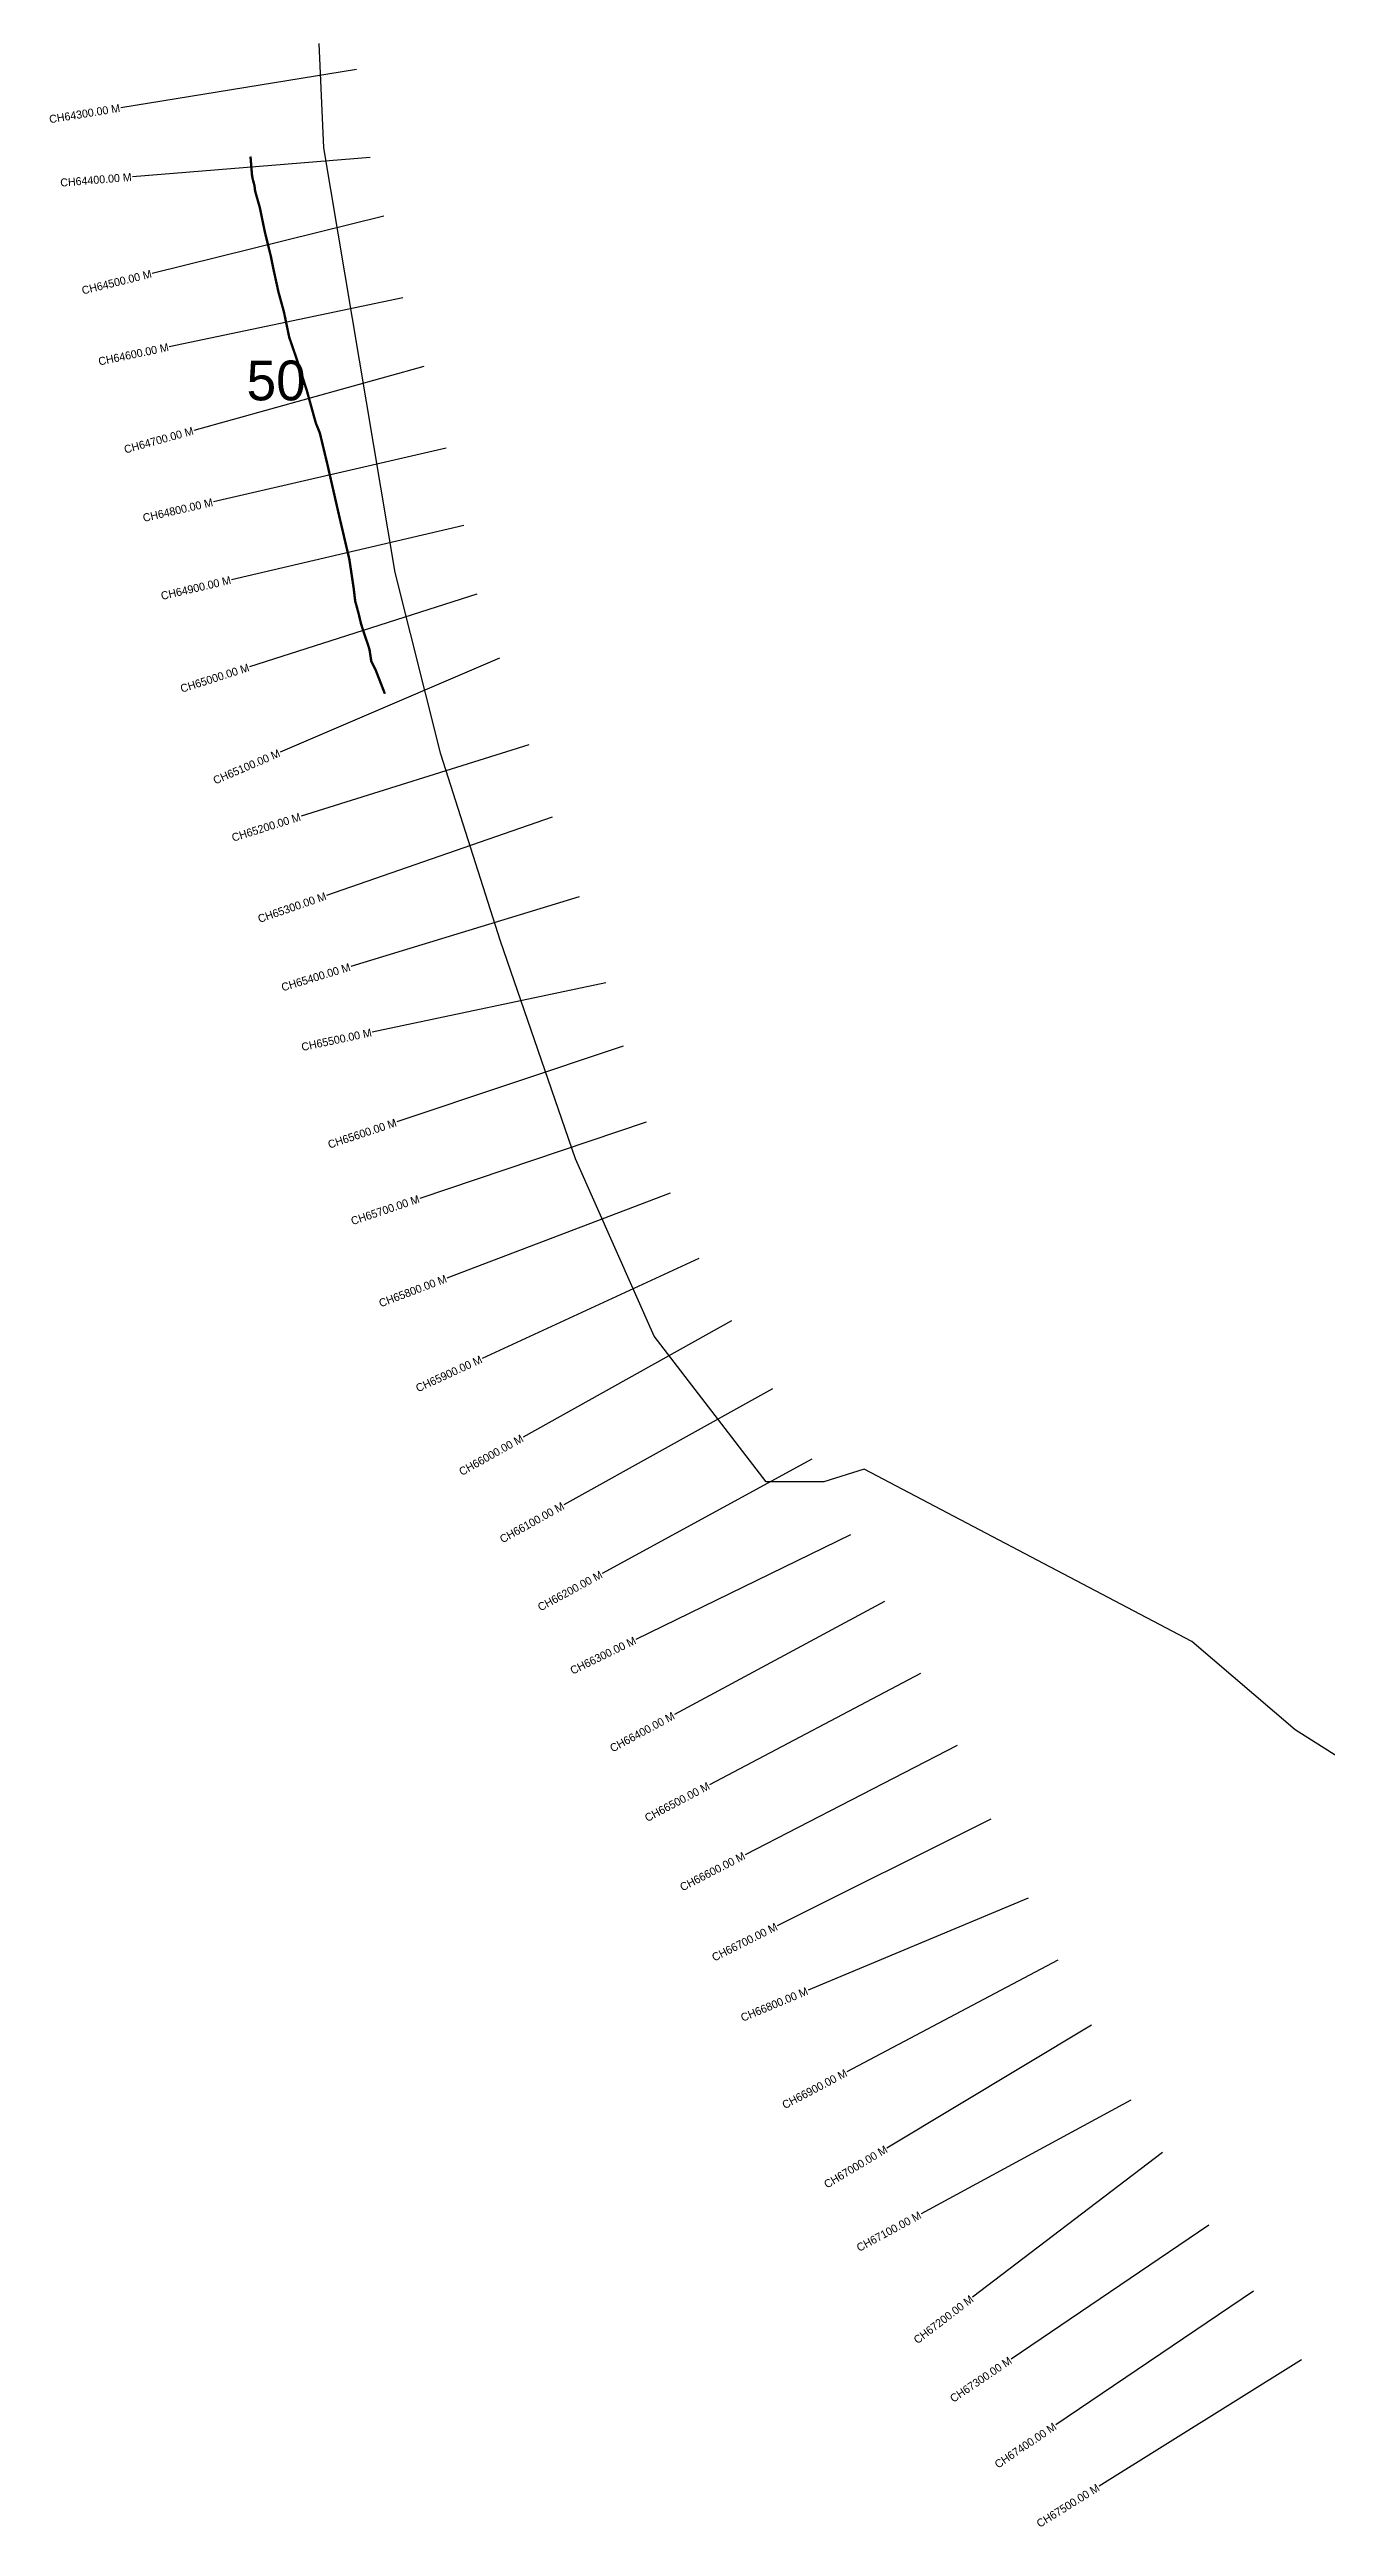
# Model space of a CAD drawing. Header units: metres. Extents: x 259766 to 267842, y 2171630 to 2178220.
# Drawn here: x 259781 to 261385, y 2171630 to 2174743 of the extents above; entities that cross this region are included whole.
import ezdxf
from ezdxf.enums import TextEntityAlignment as Align

# ---------------------------------------------------------------- set-up
doc = ezdxf.new("R2010")
doc.units = ezdxf.units.M
for name, color, linetype in [('ARTIFICIALLY PROTECTED', 4, 'Continuous'), ('CS', 134, 'Continuous'), ('CSMark', 6, 'Continuous'), ('village', 3, 'Continuous')]:
    doc.layers.add(name, color=color, linetype=linetype)

msp = doc.modelspace()

# ---------------------------------------------------------------- linework, layer by layer
at = {"layer": 'ARTIFICIALLY PROTECTED', "flags": 128}
msp.add_lwpolyline([(260033.2, 2174608.2, 3, 3, 0), (260035.1, 2174584.8, 3, 3, 0), (260036.1, 2174579.3, 3, 3, 0), (260038.2, 2174571.8, 3, 3, 0), (260039, 2174564.9, 3, 3, 0), (260044.9, 2174544.1, 3, 3, 0), (260051.2, 2174513.6, 3, 3, 0), (260059, 2174481.9, 3, 3, 0), (260061.8, 2174467.8, 3, 3, 0), (260068.3, 2174438.1, 3, 3, 0), (260075.2, 2174413, 3, 3, 0), (260081.9, 2174380.9, 3, 3, 0), (260087.6, 2174364.4, 3, 3, 0), (260091.4, 2174353.3, 3, 3, 0), (260103.9, 2174314.4, 3, 3, 0), (260115.3, 2174273.3, 3, 3, 0), (260120.4, 2174260.6, 3, 3, 0), (260129.9, 2174221.1, 3, 3, 0), (260144.5, 2174157.2, 3, 3, 0), (260157.4, 2174102.2, 3, 3, 0), (260162.9, 2174065.5, 3, 3, 0), (260164.8, 2174049.5, 3, 3, 0), (260169.1, 2174033.8, 3, 3, 0), (260172.1, 2174021.1, 3, 3, 0), (260176.6, 2174007.1, 3, 3, 0), (260180.6, 2173995.5, 3, 3, 0), (260182.7, 2173988.9, 3, 3, 0), (260185, 2173974.1, 3, 3, 0), (260190.8, 2173962.2, 3, 3, 0), (260202.1, 2173933.1, 0, 0, 0)], format="xyseb", dxfattribs=at)
at = {"layer": 'CS'}
for p, q in [((260166.3, 2174717.5), (259870.1, 2174669.5)), ((260183.8, 2174607.1), (259884.8, 2174582.6)), ((260200.9, 2174533.2), (259909.6, 2174461.4)), ((260224.7, 2174430.7), (259931.1, 2174369.1)), ((260251.2, 2174344.4), (259962.2, 2174264.1)), ((260279.1, 2174241.5), (259986.7, 2174174.2)), ((260301.5, 2174144.4), (260009.3, 2174076.4)), ((260317.7, 2174058.3), (260032, 2173966.8)), ((260346.1, 2173978), (260070.5, 2173859.5)), ((260383, 2173868.9), (260096.8, 2173779.1)), ((260412.3, 2173778.1), (260128.9, 2173679.6)), ((260446.2, 2173678), (260159.3, 2173590.3)), ((260479.8, 2173570), (260186.3, 2173507.8)), ((260501.7, 2173490.1), (260217.1, 2173395)), ((260530.4, 2173394.7), (260246.1, 2173299)), ((260560.6, 2173305.4), (260280.1, 2173198.9)), ((260596.8, 2173223.4), (260324.3, 2173097.8)), ((260637.7, 2173145.2), (260375.8, 2172998.9)), ((260689.4, 2173059.6), (260427.1, 2172913.9)), ((260738.7, 2172971.1), (260475.2, 2172827.8)), ((260787.3, 2172876.1), (260517.6, 2172744.7)), ((260830.1, 2172792.6), (260566, 2172650.3)), ((260875.4, 2172702.1), (260610.1, 2172562.1)), ((260921.4, 2172611.6), (260654.7, 2172474.3)), ((260963.7, 2172519), (260695.3, 2172385)), ((261010.7, 2172419.5), (260733.9, 2172303.9)), ((261048, 2172341.6), (260782.8, 2172201.4)), ((261090.3, 2172260.1), (260833.1, 2172105.7)), ((261139.7, 2172165.7), (260875.9, 2172022.8)), ((261179.3, 2172100.1), (260940.7, 2171918.1)), ((261237.6, 2172008.7), (260989.2, 2171840.5)), ((261293.6, 2171925.9), (261045.2, 2171757.7)), ((261354.1, 2171839.4), (261099.6, 2171680.6))]:
    msp.add_line(p, q, dxfattribs=at)
at = {"layer": 'village', "color": 6}
msp.add_polyline3d([(262964, 2171908.2, 0), (262616.1, 2171849.8, 0), (262446.7, 2171910.1, 0), (262327.3, 2171902.8, 0), (261692.5, 2171965.2, 0), (261701.4, 2172088, 0), (261750.8, 2172301, 0), (261677.3, 2172361, 0), (261400.2, 2172498.9, 0), (261456.6, 2172561.2, 0), (261346.1, 2172631.2, 0), (261216.3, 2172742.3, 0), (260804.5, 2172958.8, 0), (260753.7, 2172942.8, 0), (260681.1, 2172942.7, 0), (260540.7, 2173125.7, 0), (260441.8, 2173348.6, 0), (260347.4, 2173622.3, 0), (260272.5, 2173857.1, 0), (260215, 2174085.6, 0), (260125.4, 2174619, 0), (260119.4, 2174750.3, 0)], dxfattribs=at)

# ---------------------------------------------------------------- texts
at = {"insert": (260028.3, 2174351.8), "char_height": 50, "attachment_point": 1}
msp.add_mtext_dynamic_manual_height_columns('50', width=84.374, gutter_width=1, heights=[0], dxfattribs=at)
at = {"layer": 'CSMark'}
for s, rotation, p in [('CH64300.00 M', 9.2175, (259869.1, 2174669.3)), ('CH64400.00 M', 4.6694, (259883.8, 2174582.6)), ('CH64500.00 M', 13.8459, (259908.7, 2174461.1)), ('CH64600.00 M', 11.8432, (259930.2, 2174368.9)), ('CH64700.00 M', 15.5307, (259961.2, 2174263.8)), ('CH64800.00 M', 12.9501, (259985.7, 2174174)), ('CH64900.00 M', 13.1002, (260008.4, 2174076.2)), ('CH65000.00 M', 17.7479, (260031.1, 2173966.5)), ('CH65100.00 M', 23.2615, (260069.6, 2173859.1)), ('CH65200.00 M', 17.422, (260095.8, 2173778.8)), ('CH65300.00 M', 19.1636, (260127.9, 2173679.3)), ('CH65400.00 M', 16.9885, (260158.3, 2173590.1)), ('CH65500.00 M', 11.9631, (260185.3, 2173507.6)), ('CH65600.00 M', 18.4803, (260216.2, 2173394.7)), ('CH65700.00 M', 18.5922, (260245.1, 2173298.7)), ('CH65800.00 M', 20.7818, (260279.2, 2173198.6)), ('CH65900.00 M', 24.7414, (260323.4, 2173097.4)), ('CH66000.00 M', 29.1893, (260374.9, 2172998.4)), ('CH66100.00 M', 29.0469, (260426.2, 2172913.5)), ('CH66200.00 M', 28.5422, (260474.3, 2172827.3)), ('CH66300.00 M', 25.9803, (260516.7, 2172744.3)), ('CH66400.00 M', 28.3269, (260565.1, 2172649.8)), ('CH66500.00 M', 27.8188, (260609.2, 2172561.6)), ('CH66600.00 M', 27.2411, (260653.8, 2172473.8)), ('CH66700.00 M', 26.522, (260694.4, 2172384.6)), ('CH66800.00 M', 22.6498, (260733, 2172303.5)), ('CH66900.00 M', 27.8705, (260781.9, 2172200.9)), ('CH67000.00 M', 30.9802, (260832.3, 2172105.2)), ('CH67100.00 M', 28.4405, (260875, 2172022.3)), ('CH67200.00 M', 37.3341, (260939.9, 2171917.5)), ('CH67300.00 M', 34.1032, (260988.3, 2171840)), ('CH67400.00 M', 34.1032, (261044.4, 2171757.2)), ('CH67500.00 M', 31.9506, (261098.7, 2171680.1))]:
    msp.add_text(s, height=10, rotation=rotation, dxfattribs=at).set_placement(p, align=Align.MIDDLE_RIGHT)

doc.saveas('drawing.dxf')
